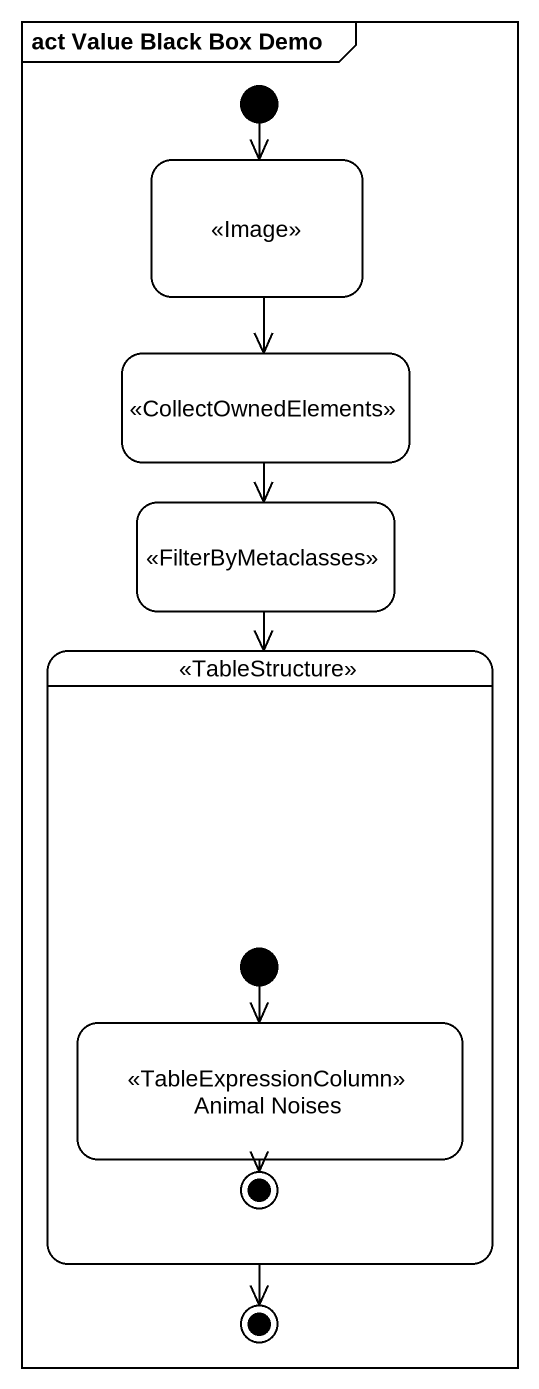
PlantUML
@startuml
mainframe act Value Black Box Demo
hide empty description
state " " as state1 <<Image>>
state " " as state2 <<CollectOwnedElements>>
state " " as state3 <<FilterByMetaclasses>>
state " " as state4 <<TableStructure>> {
  state "Animal Noises" as Animal_Noises <<TableExpressionColumn>>
  [*] --> Animal_Noises
  Animal_Noises --> [*]
}
[*] --> state1
state1 --> state2
state2 --> state3
state3 --> state4
state4 --> [*]
@enduml
